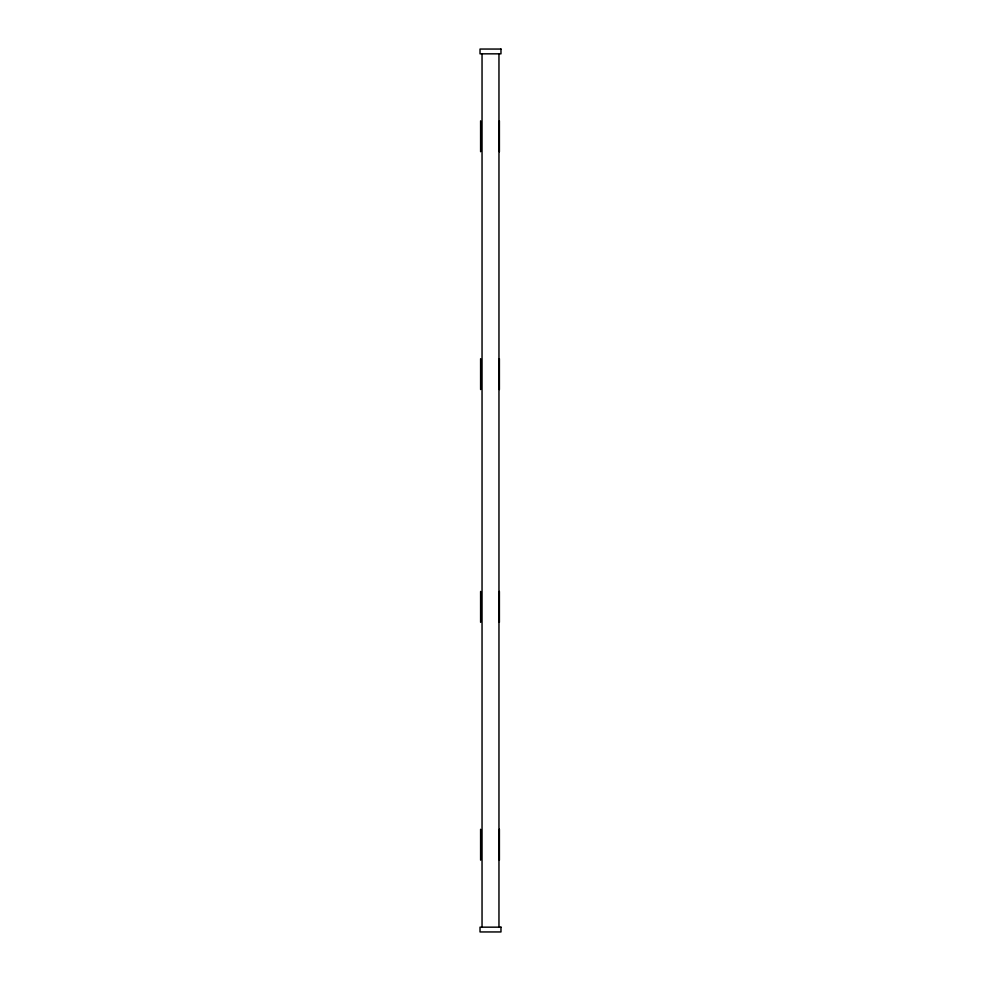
<?xml version="1.0" encoding="UTF-8"?>
<svg xmlns="http://www.w3.org/2000/svg" width="981" height="981" viewBox="0 0 981 981"><rect width="100%" height="100%" fill="white"/><g stroke="black" fill="none" stroke-linecap="round" stroke-linejoin="round"><path stroke-width="1.47" d="M480.604 860.153L480.604 829.276M480.604 622.31L480.604 591.445M499.39 389.555L499.39 358.69M499.39 151.724L499.39 120.847M499.39 591.445L499.39 622.31M499.39 829.276L499.39 860.153M498.961 53.832L498.961 927.168M482.039 53.832L482.039 927.168M480.604 120.847L480.604 151.724M480.604 358.69L480.604 389.555M500.972 49.05L480.028 49.05L480.028 53.832L500.972 53.832L500.972 49.05M500.972 927.168L480.028 927.168L480.028 931.95L500.972 931.95L500.972 927.168"/></g></svg>
